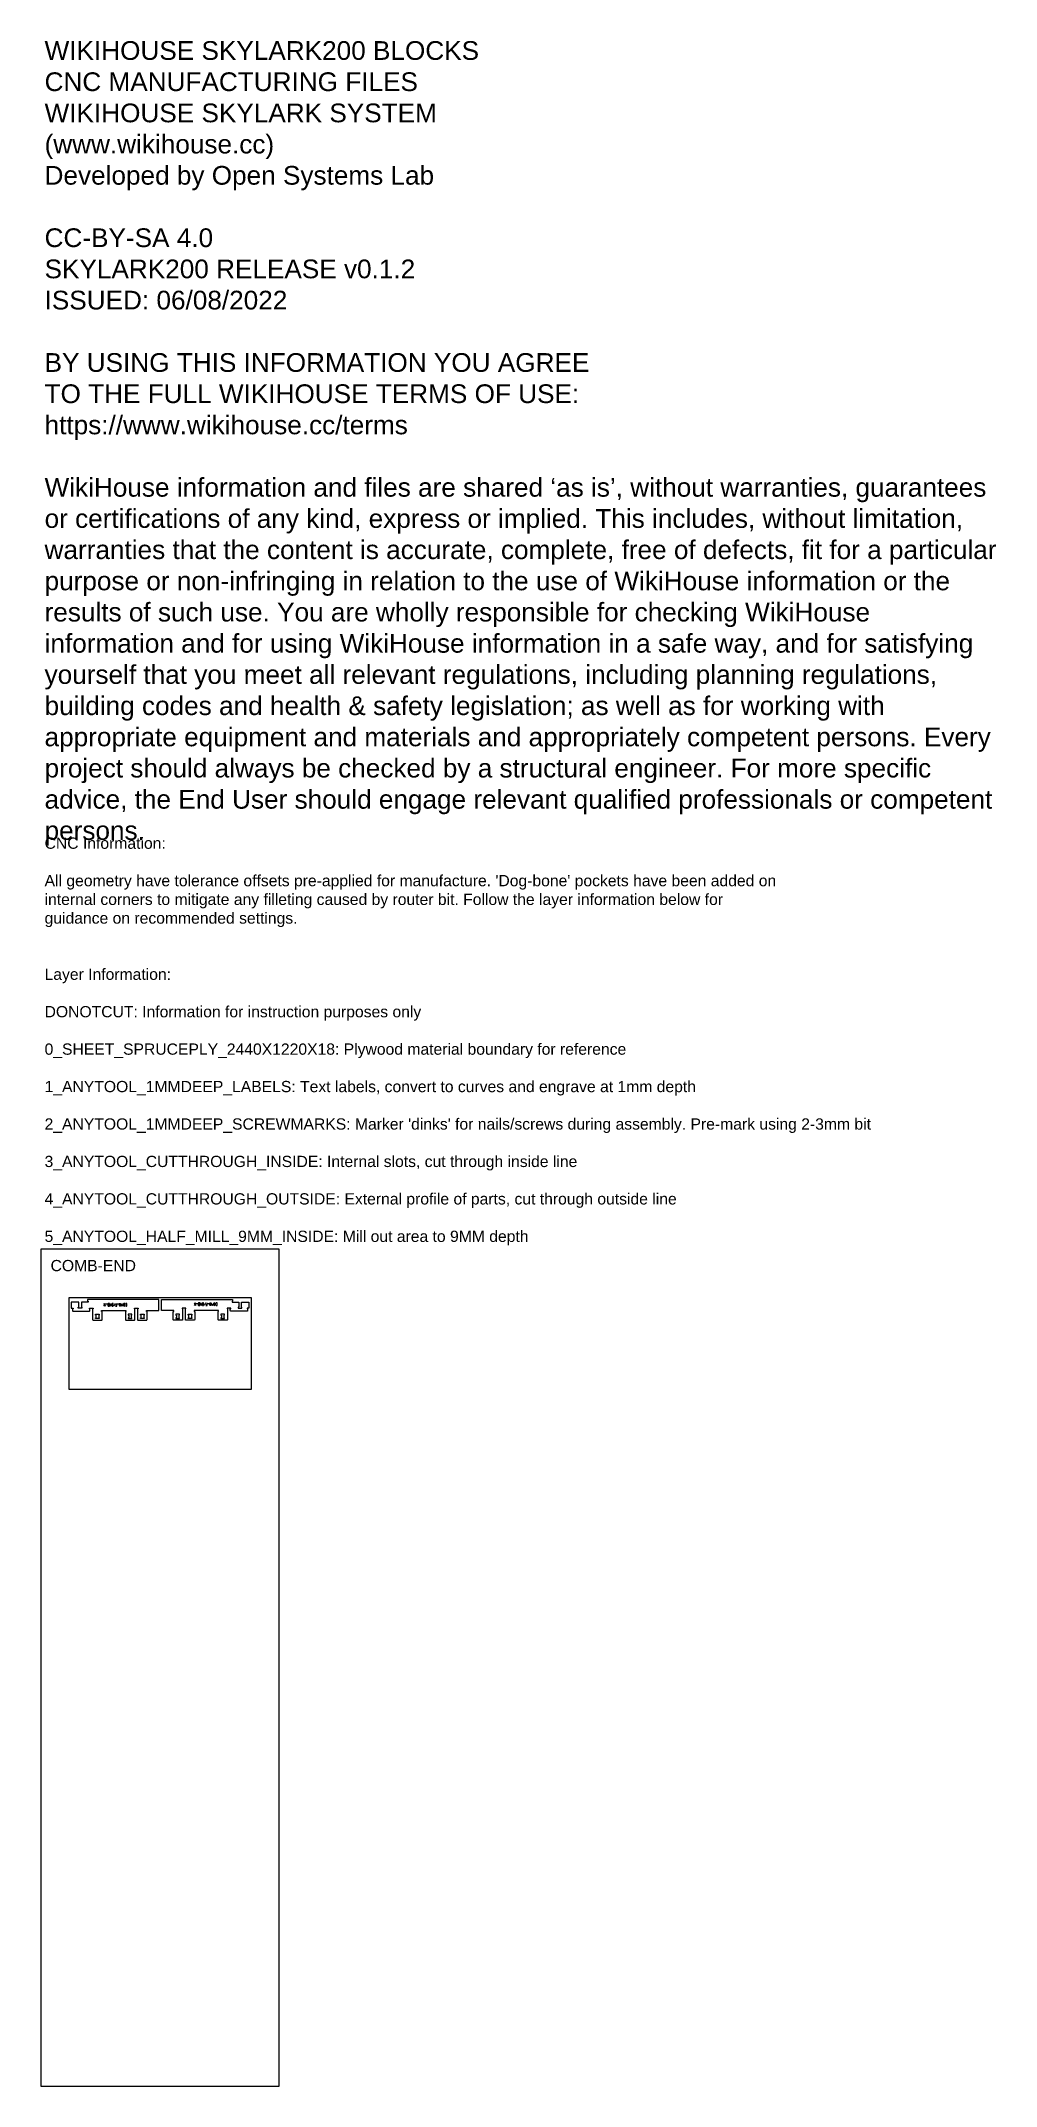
# Model space of a CAD drawing. Header units: millimetres. Extents: x 0 to 12757, y 0 to 27318.
import ezdxf

# ---------------------------------------------------------------- set-up
doc = ezdxf.new("R2010")
doc.units = ezdxf.units.MM
for name, color, linetype, true_color in [('0_SHEET_SPRUCEPLY_2440X122', 1, 'Continuous', 0xff0000), ('1_ANYTOOL_1MMDEEP_LABELS_S', 2, 'Continuous', 0xffff00), ('3_ANYTOOL_CUTTHROUGH_INSID', 4, 'Continuous', 0x00ffff), ('4_ANYTOOL_CUTTHROUGH_OUTSI', 5, 'Continuous', 0x0000ff), ('DONOTCUT', 7, 'Continuous', 0xffffff)]:
    doc.layers.add(name, color=color, linetype=linetype, true_color=true_color)
doc.styles.add('Arial', font='')
doc.styles.get('Arial').set_extended_font_data('Arial')

msp = doc.modelspace()

# ---------------------------------------------------------------- linework, layer by layer
at = {"layer": '0_SHEET_SPRUCEPLY_2440X122'}
msp.add_lwpolyline([(372, 10531), (372, 9311), (2812, 9311), (2812, 10531)], close=True, dxfattribs=at)
at = {"layer": '1_ANYTOOL_1MMDEEP_LABELS_S', "color": 2, "true_color": 0xffff00}
for points in [[(838, 10455), (862, 10419)], [(862, 10455), (838, 10419)], [(886, 10443), (870, 10443)], [(942, 10455), (942, 10419), (922, 10455), (922, 10419)], [(950, 10419), (966, 10419), (966, 10455), (950, 10455)], [(954, 10435), (966, 10435)], [(990, 10455), (974, 10419)], [(996, 10419), (1012, 10419), (1012, 10455)], [(996, 10435), (1012, 10435)], [(1036, 10443), (1020, 10443)], [(1096, 10455), (1096, 10419), (1084, 10439), (1072, 10419), (1072, 10455)], [(2045, 10462), (2069, 10426)], [(2069, 10462), (2045, 10426)], [(2093, 10450), (2077, 10450)], [(2149, 10462), (2149, 10426), (2129, 10462), (2129, 10426)], [(2157, 10426), (2173, 10426), (2173, 10462), (2157, 10462)], [(2161, 10442), (2173, 10442)], [(2197, 10462), (2181, 10426)], [(2203, 10426), (2219, 10426), (2219, 10462)], [(2203, 10442), (2219, 10442)], [(2243, 10450), (2227, 10450)], [(2303, 10462), (2303, 10426), (2291, 10446), (2279, 10426), (2279, 10462)]]:
    msp.add_lwpolyline(points, dxfattribs=at)
for points in [[(902, 10419), (914, 10419), (914, 10455), (902, 10455, 0.414214), (894, 10447), (894, 10427, 0.414214)], [(1124, 10445, 1), (1104, 10445), (1104, 10429, 1), (1124, 10429)], [(2109, 10426), (2121, 10426), (2121, 10462), (2109, 10462, 0.414214), (2101, 10454), (2101, 10434, 0.414214)], [(2331, 10452, 1), (2311, 10452), (2311, 10436, 1), (2331, 10436)]]:
    msp.add_lwpolyline(points, format="xyb", close=True, dxfattribs=at)
for points in [[(1064, 10435), (1054, 10435, -1), (1054, 10455), (1064, 10455), (1064, 10419), (1054, 10419, -1), (1054, 10435)], [(1132, 10419), (1142, 10419, 0.414214), (1148, 10425), (1148, 10449, 0.414214), (1142, 10455), (1132, 10455)], [(2271, 10442), (2261, 10442, -1), (2261, 10462), (2271, 10462), (2271, 10426), (2261, 10426, -1), (2261, 10442)], [(2339, 10426), (2349, 10426, 0.414214), (2355, 10432), (2355, 10456, 0.414214), (2349, 10462), (2339, 10462)]]:
    msp.add_lwpolyline(points, format="xyb", dxfattribs=at)
at = {"layer": '3_ANYTOOL_CUTTHROUGH_INSID', "color": 4, "true_color": 0x00ffff}
for points in [[(731, 10299), (731, 10311), (779, 10311), (779, 10299), (773, 10299), (773, 10263), (779, 10263), (779, 10251), (731, 10251), (731, 10263), (737, 10263), (737, 10299)], [(731, 10299), (731, 10311), (779, 10311), (779, 10299), (773, 10299), (773, 10263), (779, 10263), (779, 10251), (731, 10251), (731, 10263), (737, 10263), (737, 10299)], [(1215, 10299), (1215, 10311), (1167, 10311), (1167, 10299), (1173, 10299), (1173, 10263), (1167, 10263), (1167, 10251), (1215, 10251), (1215, 10263), (1209, 10263), (1209, 10299)], [(1215, 10299), (1215, 10311), (1167, 10311), (1167, 10299), (1173, 10299), (1173, 10263), (1167, 10263), (1167, 10251), (1215, 10251), (1215, 10263), (1209, 10263), (1209, 10299)], [(1331, 10299), (1331, 10311), (1379, 10311), (1379, 10299), (1373, 10299), (1373, 10263), (1379, 10263), (1379, 10251), (1331, 10251), (1331, 10263), (1337, 10263), (1337, 10299)], [(1331, 10299), (1331, 10311), (1379, 10311), (1379, 10299), (1373, 10299), (1373, 10263), (1379, 10263), (1379, 10251), (1331, 10251), (1331, 10263), (1337, 10263), (1337, 10299)], [(1853, 10299), (1853, 10311), (1804, 10311), (1804, 10299), (1810, 10299), (1810, 10263), (1804, 10263), (1804, 10251), (1853, 10251), (1853, 10263), (1847, 10263), (1847, 10299)], [(1853, 10299), (1853, 10311), (1804, 10311), (1804, 10299), (1810, 10299), (1810, 10263), (1804, 10263), (1804, 10251), (1853, 10251), (1853, 10263), (1847, 10263), (1847, 10299)], [(1968, 10299), (1968, 10311), (2017, 10311), (2017, 10299), (2011, 10299), (2011, 10263), (2017, 10263), (2017, 10251), (1968, 10251), (1968, 10263), (1974, 10263), (1974, 10299)], [(1968, 10299), (1968, 10311), (2017, 10311), (2017, 10299), (2011, 10299), (2011, 10263), (2017, 10263), (2017, 10251), (1968, 10251), (1968, 10263), (1974, 10263), (1974, 10299)], [(2453, 10299), (2453, 10311), (2404, 10311), (2404, 10299), (2410, 10299), (2410, 10263), (2404, 10263), (2404, 10251), (2453, 10251), (2453, 10263), (2447, 10263), (2447, 10299)], [(2453, 10299), (2453, 10311), (2404, 10311), (2404, 10299), (2410, 10299), (2410, 10263), (2404, 10263), (2404, 10251), (2453, 10251), (2453, 10263), (2447, 10263), (2447, 10299)]]:
    msp.add_lwpolyline(points, close=True, dxfattribs=at)
at = {"layer": '4_ANYTOOL_CUTTHROUGH_OUTSI', "color": 5, "true_color": 0x0000ff}
for points in [[(1273, 10509), (973, 10509), (673, 10509), (623, 10509), (623, 10485), (629, 10485), (629, 10473), (541, 10473), (541, 10405), (547, 10405), (547, 10393), (499, 10393), (499, 10405), (505, 10405), (505, 10473), (405, 10473), (405, 10393), (429, 10393), (429, 10381), (423, 10381), (423, 10361), (423, 10361, 0.414214), (435, 10349), (643, 10349), (643, 10349), (643, 10349), (644, 10349), (644, 10350), (644, 10350), (644, 10350), (645, 10350), (645, 10350), (645, 10350), (645, 10350), (646, 10350), (646, 10350), (646, 10350), (647, 10350), (647, 10350), (647, 10350), (647, 10350), (648, 10351), (648, 10351), (648, 10351), (648, 10351), (649, 10351), (649, 10351), (649, 10351), (649, 10352), (650, 10352), (650, 10352), (650, 10352), (650, 10352), (651, 10352), (651, 10353), (651, 10353), (651, 10353), (651, 10353), (652, 10354), (652, 10354), (652, 10354), (652, 10354), (652, 10354), (653, 10355), (653, 10355), (653, 10355), (653, 10355), (653, 10356), (653, 10356), (653, 10356), (654, 10357), (654, 10357), (654, 10357), (654, 10357), (654, 10358), (654, 10358), (654, 10358), (654, 10358), (654, 10359), (654, 10359), (654, 10359), (654, 10360), (654, 10360), (654, 10360), (654, 10360), (654, 10361), (655, 10361), (655, 10361), (655, 10381), (649, 10381), (649, 10393), (697, 10393), (697, 10381), (691, 10381), (691, 10241), (691, 10241, 0.414214), (703, 10229), (805, 10229, 0.414214), (817, 10241), (817, 10347), (811, 10347), (811, 10359), (1135, 10359), (1135, 10347), (1129, 10347), (1129, 10241), (1129, 10241, 0.414214), (1141, 10229), (1243, 10229, 0.414214), (1255, 10241), (1255, 10381), (1249, 10381), (1249, 10393), (1297, 10393), (1297, 10381), (1291, 10381), (1291, 10241), (1291, 10241, 0.414214), (1303, 10229), (1405, 10229, 0.414214), (1417, 10241), (1417, 10347), (1411, 10347), (1411, 10359), (1573, 10359), (1573, 10509), (1273, 10509)], [(1911, 10509), (2211, 10509), (2511, 10509), (2560, 10509), (2560, 10485), (2554, 10485), (2554, 10473), (2642, 10473), (2642, 10405), (2636, 10405), (2636, 10393), (2685, 10393), (2685, 10405), (2679, 10405), (2679, 10473), (2778, 10473), (2778, 10393), (2754, 10393), (2754, 10381), (2760, 10381), (2760, 10361), (2760, 10361, -0.414214), (2749, 10349), (2541, 10349), (2540, 10349), (2540, 10349), (2540, 10349), (2540, 10350), (2539, 10350), (2539, 10350), (2539, 10350), (2539, 10350), (2538, 10350), (2538, 10350), (2538, 10350), (2537, 10350), (2537, 10350), (2537, 10350), (2537, 10350), (2536, 10350), (2536, 10350), (2536, 10351), (2536, 10351), (2535, 10351), (2535, 10351), (2535, 10351), (2535, 10351), (2534, 10351), (2534, 10352), (2534, 10352), (2534, 10352), (2533, 10352), (2533, 10352), (2533, 10352), (2533, 10353), (2532, 10353), (2532, 10353), (2532, 10353), (2532, 10354), (2532, 10354), (2531, 10354), (2531, 10354), (2531, 10354), (2531, 10355), (2531, 10355), (2531, 10355), (2530, 10355), (2530, 10356), (2530, 10356), (2530, 10356), (2530, 10357), (2530, 10357), (2530, 10357), (2530, 10357), (2529, 10358), (2529, 10358), (2529, 10358), (2529, 10358), (2529, 10359), (2529, 10359), (2529, 10359), (2529, 10360), (2529, 10360), (2529, 10360), (2529, 10360), (2529, 10361), (2529, 10361), (2529, 10361), (2529, 10381), (2535, 10381), (2535, 10393), (2486, 10393), (2486, 10381), (2492, 10381), (2492, 10241), (2492, 10241, -0.414214), (2481, 10229), (2379, 10229, -0.414214), (2367, 10241), (2367, 10347), (2373, 10347), (2373, 10359), (2048, 10359), (2048, 10347), (2054, 10347), (2054, 10241), (2054, 10241, -0.414214), (2043, 10229), (1941, 10229, -0.414214), (1929, 10241), (1929, 10381), (1935, 10381), (1935, 10393), (1886, 10393), (1886, 10381), (1892, 10381), (1892, 10241), (1892, 10241, -0.414214), (1881, 10229), (1779, 10229, -0.414214), (1767, 10241), (1767, 10347), (1773, 10347), (1773, 10359), (1611, 10359), (1611, 10509), (1911, 10509)]]:
    msp.add_lwpolyline(points, format="xyb", close=True, dxfattribs=at)
at = {"layer": 'DONOTCUT'}
msp.add_lwpolyline([(0, 0), (3183, 0), (3183, 11179), (0, 11179)], close=True, dxfattribs=at)

# ---------------------------------------------------------------- texts
at = {"layer": 'DONOTCUT', "attachment_point": 1, "style": 'Arial'}
for s, insert, char_height, width in [('{\\fArial;WIKIHOUSE SKYLARK200 BLOCKS}\\P{\\fArial;CNC MANUFACTURING FILES}\\P{\\fArial;WIKIHOUSE SKYLARK SYSTEM}\\P{\\fArial;(www.wikihouse.cc)}\\P{\\fArial;Developed by Open Systems Lab}\\P\\P{\\fArial;CC-BY-SA 4.0}\\P{\\fArial;SKYLARK200 RELEASE v0.1.2}\\P{\\fArial;ISSUED: 06/08/2022}\\P\\P{\\fArial;BY USING THIS INFORMATION YOU AGREE }\\P{\\fArial;TO THE FULL WIKIHOUSE TERMS OF USE:}\\P{\\fArial;https://www.wikihouse.cc/terms}\\P\\P{\\fArial;WikiHouse information and files are shared }{\\fArial;‘as is}{\\fArial;’, without warranties, guarantees }\\P{\\fArial;or certifications of any kind, express or implied. This includes, without limitation, }\\P{\\fArial;warranties that the content is accurate, complete, free of defects, fit for a particular }\\P{\\fArial;purpose or non-infringing in relation to the use of WikiHouse information or the }\\P{\\fArial;results of such use. You are wholly responsible for checking WikiHouse }\\P{\\fArial;information and for using WikiHouse information in a safe way, and for satisfying }\\P{\\fArial;yourself that you meet all relevant regulations, including planning regulations, }\\P{\\fArial;building codes and health & safety legislation; as well as for working with }\\P{\\fArial;appropriate equipment and materials and appropriately competent persons. Every }\\P{\\fArial;project should always be checked by a structural engineer. For more specific }\\P{\\fArial;advice, the End User should engage relevant qualified professionals or competent }\\P{\\fArial;persons.}\\P', (49, 27315, 1347), 250, 12895.38), ("{\\fArial;CNC Information:}\\P\\P{\\fArial;All geometry have tolerance offsets pre-applied for manufacture. 'Dog-bone' pockets have been added on}\\P{\\fArial;internal corners to mitigate any filleting caused by router bit. Follow the layer information below for}\\P{\\fArial;guidance on recommended settings.}\\P\\P\\P{\\fArial;Layer Information:}\\P\\P{\\fArial;DONOTCUT: Information for instruction purposes only}\\P\\P{\\fArial;0_SHEET_SPRUCEPLY_2440X1220X18: Plywood material boundary for reference}\\P\\P{\\fArial;1_ANYTOOL_1MMDEEP_LABELS: Text labels, convert to curves and engrave at 1mm depth}\\P\\P{\\fArial;2_ANYTOOL_1MMDEEP_SCREWMARKS: Marker 'dinks' for nails/screws during assembly. Pre-mark using 2-3mm bit}\\P\\P{\\fArial;3_ANYTOOL_CUTTHROUGH_INSIDE: Internal slots, cut through inside line}\\P\\P{\\fArial;4_ANYTOOL_CUTTHROUGH_OUTSIDE: External profile of parts, cut through outside line}\\P\\P{\\fArial;5_ANYTOOL_HALF_MILL_9MM_INSIDE: Mill out area to 9MM depth}", (49, 16677, 1347), 150, 22265.22), ('COMB-END', (129, 11035, 0), 150, 2551.63)]:
    msp.add_mtext(s, dxfattribs=dict(at, insert=insert, char_height=char_height, width=width))

doc.saveas('drawing.dxf')
